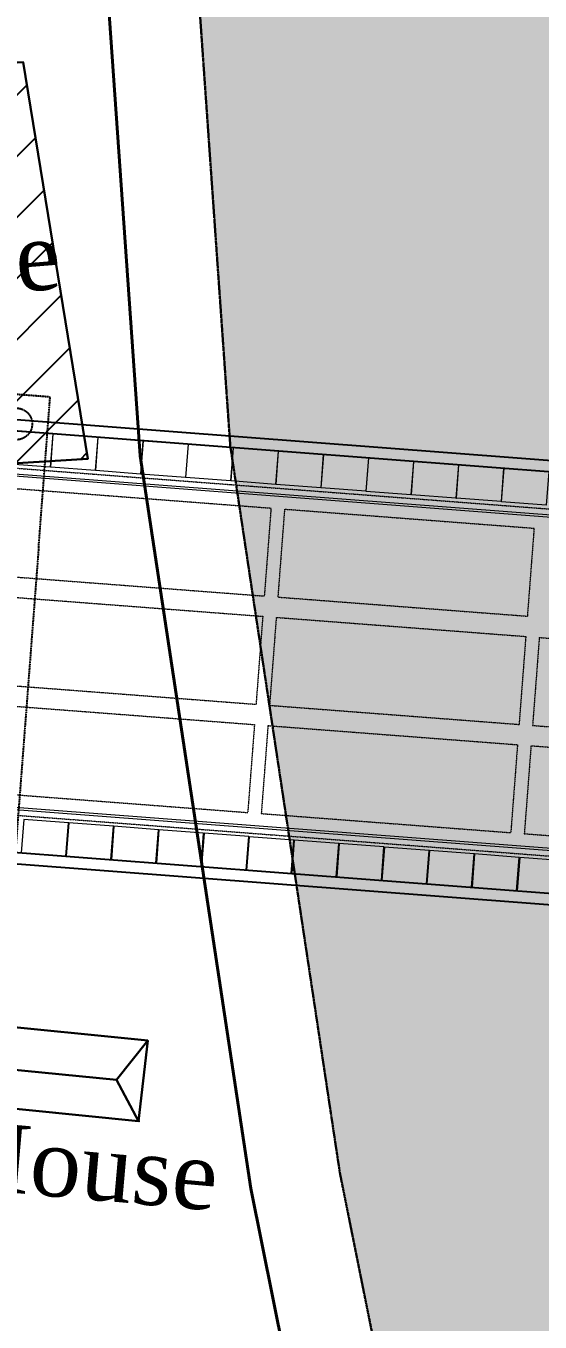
# Model space of a CAD drawing. Header units: inches. Extents: x 215676 to 3518780154, y 2761699 to 325936546.
# Drawn here: x 112967190 to 112978562, y 9458836 to 9487490 of the extents above; entities that cross this region are included whole.
import ezdxf
from ezdxf.enums import TextEntityAlignment as Align

# ---------------------------------------------------------------- set-up
doc = ezdxf.new("R2010")
doc.units = ezdxf.units.IN
doc.header["$MEASUREMENT"] = 0
for name, pattern in [('DASHED', [0.75, 0.5, -0.25]), ('DASHED2', [0.375, 0.25, -0.125]), ('HIDDEN', [9.524999999999999, 6.35, -3.175])]:
    doc.linetypes.add(name, pattern=pattern)
for name, color, linetype, lineweight in [('Box', 30, 'Continuous', 13), ('Girder Line', 7, 'Continuous', 18), ('KHAL+RIVER BANK', 160, 'Continuous', 18), ('Railing', 6, 'Continuous', 15), ('Road', 7, 'Continuous', 30), ('SEMI_PUCCA', 66, 'Continuous', 30), ('SHED', 7, 'Continuous', 30), ('Water Body', 4, 'Continuous', 18), ('Water Line', 4, 'DASHED', 18)]:
    doc.layers.add(name, color=color, linetype=linetype, lineweight=lineweight)
doc.layers.add('Deck Slab', color=11, linetype='Continuous')
doc.layers.add('Text', color=7, linetype='Continuous')
doc.styles.add('TR', font='times.ttf')

# ---------------------------------------------------------------- blocks, each defined once
blk = doc.blocks.new('PNAU')
at = {"layer": 'Box', "linetype": 'Continuous', "lineweight": 20, "ltscale": 5}
blk.add_line((113294581.713658, 9458259.828132048), (113277738.213658, 9458259.828132048), dxfattribs=at)
for points in [[(113276951.213658, 9467804.828132048), (113277941.213658, 9467804.828132048), (113277941.213658, 9467064.828132048), (113276951.213658, 9467064.828132048)], [(113277951.213658, 9467804.828132048), (113278941.213658, 9467804.828132048), (113278941.213658, 9467064.828132048), (113277951.213658, 9467064.828132048)], [(113278951.213658, 9467804.828132048), (113279941.213658, 9467804.828132048), (113279941.213658, 9467064.828132048), (113278951.213658, 9467064.828132048)], [(113279951.213658, 9467804.828132048), (113280941.213658, 9467804.828132048), (113280941.213658, 9467064.828132048), (113279951.213658, 9467064.828132048)], [(113280951.213658, 9467804.828132048), (113281941.213658, 9467804.828132048), (113281941.213658, 9467064.828132048), (113280951.213658, 9467064.828132048)], [(113281951.213658, 9467804.828132048), (113282941.213658, 9467804.828132048), (113282941.213658, 9467064.828132048), (113281951.213658, 9467064.828132048)], [(113282951.213658, 9467804.828132048), (113283941.213658, 9467804.828132048), (113283941.213658, 9467064.828132048), (113282951.213658, 9467064.828132048)], [(113283951.213658, 9467804.828132048), (113284941.213658, 9467804.828132048), (113284941.213658, 9467064.828132048), (113283951.213658, 9467064.828132048)], [(113284951.213658, 9467804.828132048), (113285941.213658, 9467804.828132048), (113285941.213658, 9467064.828132048), (113284951.213658, 9467064.828132048)], [(113285951.213658, 9467804.828132048), (113286941.213658, 9467804.828132048), (113286941.213658, 9467064.828132048), (113285951.213658, 9467064.828132048)], [(113286951.213658, 9467804.828132048), (113286941.213658, 9467804.828132048), (113286941.213658, 9467064.828132048), (113286951.213658, 9467064.828132048)], [(113286951.213658, 9467804.828132048), (113287941.213658, 9467804.828132048), (113287941.213658, 9467064.828132048), (113286951.213658, 9467064.828132048)], [(113287951.213658, 9467804.828132048), (113288941.213658, 9467804.828132048), (113288941.213658, 9467064.828132048), (113287951.213658, 9467064.828132048)], [(113277951.213658, 9458514.828132048), (113278941.213658, 9458514.828132048), (113278941.213658, 9459254.828132048), (113277951.213658, 9459254.828132048)], [(113278951.213658, 9458514.828132048), (113279941.213658, 9458514.828132048), (113279941.213658, 9459254.828132048), (113278951.213658, 9459254.828132048)], [(113279951.213658, 9458514.828132048), (113280941.213658, 9458514.828132048), (113280941.213658, 9459254.828132048), (113279951.213658, 9459254.828132048)], [(113280951.213658, 9458514.828132048), (113281941.213658, 9458514.828132048), (113281941.213658, 9459254.828132048), (113280951.213658, 9459254.828132048)], [(113281951.213658, 9458514.828132048), (113282941.213658, 9458514.828132048), (113282941.213658, 9459254.828132048), (113281951.213658, 9459254.828132048)], [(113282951.213658, 9458514.828132048), (113283941.213658, 9458514.828132048), (113283941.213658, 9459254.828132048), (113282951.213658, 9459254.828132048)], [(113283951.213658, 9458514.828132048), (113284941.213658, 9458514.828132048), (113284941.213658, 9459254.828132048), (113283951.213658, 9459254.828132048)], [(113284951.213658, 9458514.828132048), (113285941.213658, 9458514.828132048), (113285941.213658, 9459254.828132048), (113284951.213658, 9459254.828132048)], [(113285951.213658, 9458514.828132048), (113286941.213658, 9458514.828132048), (113286941.213658, 9459254.828132048), (113285951.213658, 9459254.828132048)], [(113286951.213658, 9458514.828132048), (113286941.213658, 9458514.828132048), (113286941.213658, 9459254.828132048), (113286951.213658, 9459254.828132048)], [(113286951.213658, 9458514.828132048), (113287941.213658, 9458514.828132048), (113287941.213658, 9459254.828132048), (113286951.213658, 9459254.828132048)], [(113287951.213658, 9458514.828132048), (113288941.213658, 9458514.828132048), (113288941.213658, 9459254.828132048), (113287951.213658, 9459254.828132048)], [(113288951.213658, 9458514.828132048), (113289941.213658, 9458514.828132048), (113289941.213658, 9459254.828132048), (113288951.213658, 9459254.828132048)]]:
    blk.add_lwpolyline(points, close=True, dxfattribs=at)
at = {"layer": 'Deck Slab'}
for p, q in [((113275946.213658, 9467809.828132048), (113295946.4554113, 9467809.828132048)), ((113295946.4554113, 9458509.828132048), (113275946.213658, 9458509.828132048))]:
    blk.add_line(p, q, dxfattribs=at)
blk.add_lwpolyline([(113295059.4554113, 9458259.828132048), (113275946.213658, 9458259.828132048), (113275946.213658, 9468059.828132048), (113295946.4554113, 9468059.828132048), (113295946.4554113, 9458259.828132048), (113294418.713658, 9458259.828132048)], dxfattribs=at)
at = {"layer": 'Girder Line', "linetype": 'DASHED2', "lineweight": 25, "ltscale": 2}
for p, q in [((113277821.213658, 9468609.828132046), (113271296.213658, 9468609.828132046)), ((113277821.213658, 9465284.828132046), (113277821.213658, 9468609.828132046)), ((113277821.213658, 9465284.828132046), (113277821.213658, 9457809.828132046))]:
    blk.add_line(p, q, dxfattribs=at)
at = {"layer": 'Girder Line', "linetype": 'HIDDEN', "ltscale": 0.15}
for p, q in [((113275946.213658, 9466984.828132048), (113295946.4554113, 9466984.828132048)), ((113276446.213658, 9466534.828132048), (113282879.213658, 9466534.828132048)), ((113282879.213658, 9466534.828132048), (113282879.213658, 9464584.828132048)), ((113283179.213658, 9466534.828132048), (113288713.4554113, 9466534.828132048)), ((113283179.213658, 9466534.828132048), (113283179.213658, 9464584.828132048)), ((113288713.4554113, 9466534.828132048), (113288713.4554113, 9464584.828132048)), ((113276446.213658, 9464584.828132048), (113282879.213658, 9464584.828132048)), ((113283179.213658, 9464584.828132048), (113288713.4554113, 9464584.828132048)), ((113276446.213658, 9464134.828132048), (113282879.213658, 9464134.828132048)), ((113282879.213658, 9464134.828132048), (113282879.213658, 9462184.828132048)), ((113283179.213658, 9464134.828132048), (113288713.4554113, 9464134.828132048)), ((113283179.213658, 9464134.828132048), (113283179.213658, 9462184.828132048)), ((113288713.4554113, 9464134.828132048), (113288713.4554113, 9462184.828132048)), ((113289013.4554113, 9464134.828132048), (113295446.4554113, 9464134.828132048)), ((113289013.4554113, 9464134.828132048), (113289013.4554113, 9462184.828132048)), ((113276446.213658, 9462184.828132048), (113282879.213658, 9462184.828132048)), ((113283179.213658, 9462184.828132048), (113288713.4554113, 9462184.828132048)), ((113289013.4554113, 9462184.828132048), (113295446.4554113, 9462184.828132048)), ((113276446.213658, 9461734.828132048), (113282879.213658, 9461734.828132048)), ((113282879.213658, 9461734.828132048), (113282879.213658, 9459784.828132048)), ((113283179.213658, 9461734.828132048), (113288713.4554113, 9461734.828132048)), ((113283179.213658, 9461734.828132048), (113283179.213658, 9459784.828132048)), ((113288713.4554113, 9461734.828132048), (113288713.4554113, 9459784.828132048)), ((113289013.4554113, 9461734.828132048), (113295446.4554113, 9461734.828132048)), ((113289013.4554113, 9461734.828132048), (113289013.4554113, 9459784.828132048)), ((113276446.213658, 9459784.828132048), (113282879.213658, 9459784.828132048)), ((113283179.213658, 9459784.828132048), (113288713.4554113, 9459784.828132048)), ((113289013.4554113, 9459784.828132048), (113295446.4554113, 9459784.828132048)), ((113275946.213658, 9459334.828132048), (113295946.4554113, 9459334.828132048))]:
    blk.add_line(p, q, dxfattribs=at)
at = {"layer": 'Girder Line', "linetype": 'DASHED2', "lineweight": 25, "ltscale": 2}
blk.add_circle((113277121.213658, 9467959.828132048), 350, dxfattribs=at)
at = {"layer": 'Railing', "linetype": 'Continuous', "lineweight": 20, "ltscale": 5}
for p, q in [((113275946.213658, 9466859.828132048), (113295946.4554113, 9466859.828132048)), ((113275946.213658, 9466809.828132048), (113295946.4554113, 9466809.828132048)), ((113275946.213658, 9459509.828132048), (113295946.4554113, 9459509.828132048)), ((113275946.213658, 9459459.828132048), (113295946.4554113, 9459459.828132048))]:
    blk.add_line(p, q, dxfattribs=at)

msp = doc.modelspace()

# ---------------------------------------------------------------- hatches: boundary and pattern name
at = {"layer": 'SEMI_PUCCA', "lineweight": 25, "ltscale": 0.2}
h = msp.add_hatch(dxfattribs=at)
h.set_pattern_fill('ANSI31', color=256, scale=7867.43620184867)
h.set_pattern_definition([(45, (-659396366.2460881, -2491106631.102173), (-695.3896861099662, 695.3896861099663), [])])
h.paths.add_polyline_path([(112961351.399496, 9486368.41755104), (112962558.6348017, 9477549.682912827), (112968559.0845851, 9477918.69858551), (112967131.7362117, 9486685.726480484)])
h.paths.add_polyline_path([(112961444.1046809, 9477427.926527023), (112961402.5685939, 9479366.797401428), (112959087.3560694, 9479317.199001312), (112959128.8921717, 9477378.328126907)])
h.paths.add_polyline_path([(112961629.4630641, 9511346.637115479), (112961629.4630641, 9517876.822008133), (112946800.8889674, 9517876.822008133), (112946800.8889674, 9511346.637115479)])
h.paths.add_polyline_path([(112961897.6524664, 9480788.496566389), (112968284.4491636, 9481305.829104695), (112968103.1863198, 9483543.633314569), (112961716.3896226, 9483026.300776262)], flags=25)
h.paths.add_polyline_path([(112952123.1114627, 9513453.991741294), (112958530.8259544, 9513453.991741294), (112958530.8259544, 9515699.125122694), (112952123.1114627, 9515699.125122694)], flags=24)
at = {"layer": 'Water Line', "linetype": 'Continuous', "lineweight": 9, "ltscale": 15, "true_color": 0x7aafdf}
h = msp.add_hatch(dxfattribs=at)
h.set_pattern_fill('ANSI33', color=143, scale=8000, angle=25)
h.set_pattern_definition([(70, (-659396366.2460881, -2491106631.102173), (-1879.385241571816, 684.0402866513374), []), (70, (-659395084.5333196, -2491106033.429696), (-1879.385241571816, 684.0402866513374), [999.9999999999992, -499.9999999999996])])
h.paths.add_polyline_path([(113029149.7516536, 9519671.77158928), (113034294.3038996, 9559962.20834732), (113005410.041006, 9560134.175106049), (113004672.3222102, 9562199.211807251), (113003147.8129634, 9558086.999031067), (113002410.0941676, 9560152.035736084), (112973531.0686244, 9560323.97131157), (112971543.2310084, 9546872.626403809), (112969922.2517909, 9536275.814277649), (112969226.3817042, 9516954.05693245), (112970188.961584, 9499864.423732758), (112971710.3584651, 9478205.075429916), (112971880.0454615, 9477079.740093231), (113027094.5726374, 9472777.00863266), (113026951.5123957, 9486312.969892502), (113028424.5063227, 9506906.403596878)])
h.paths.add_polyline_path([(113027094.5726374, 9472777.00863266), (112971880.0454615, 9477079.740093231), (112972856.9962062, 9470600.76817894), (113027283.0166224, 9465606.586093903), (113027147.0875148, 9467808.19706726)])
h.paths.add_polyline_path([(113027283.0166224, 9465606.586093903), (112972856.9962062, 9470600.76817894), (112974133.0883082, 9462137.941532135), (112980211.158758, 9431945.098218918), (112985437.4107569, 9411331.420240402), (112996719.0953425, 9386104.331453323), (113010688.4135493, 9363128.535959244), (113031567.3377742, 9370164.3794384), (113032936.1003627, 9368451.167675018), (113033041.4969844, 9372835.607656479), (113034410.2595881, 9371122.39589119), (113055316.9259394, 9378167.588001251), (113043852.3076991, 9400833.997255325), (113035258.6952266, 9421150.038619995), (113030595.6668299, 9435594.815158844), (113028102.3953913, 9452335.306316376)])
h.paths.add_polyline_path([(112991801.4111079, 9539550.192918777), (112992712.0591029, 9528063.528446198), (112996634.9916133, 9528675.941785812), (112995724.3436183, 9540162.606258392)], flags=16)

# ---------------------------------------------------------------- linework, layer by layer
msp.add_lwpolyline([(112966009.6161708, 9463642.490142822), (112969706.6526698, 9463274.715017319)])
at = {"layer": 'KHAL+RIVER BANK', "lineweight": 40, "ltscale": 15}
msp.add_lwpolyline([(113008745.7782496, 9362473.900798798), (112994944.7539119, 9385172.897827148), (112983541.1789759, 9410672.546899796), (112978260.2922572, 9431501.718137741), (112972162.7511958, 9461791.281930923), (112969720.8500422, 9477985.556684494), (112968192.9061183, 9499738.112035751), (112967224.354391, 9516933.769062042), (112967927.7198237, 9536463.644382477), (112969565.460348, 9547170.030138016), (112971511.1248988, 9560335.997348785)], dxfattribs=at)
at = {"layer": 'SEMI_PUCCA', "lineweight": 30}
msp.add_lwpolyline([(112962558.6348017, 9477549.682912827), (112961351.399496, 9486368.41755104), (112967131.7362117, 9486685.726480484), (112968559.0845851, 9477918.69858551)], close=True, dxfattribs=at)
at = {"layer": 'SHED', "lineweight": 30}
msp.add_lwpolyline([(112966009.6161708, 9463642.490142822), (112966187.0789393, 9465426.423484802), (112969884.1154231, 9465058.648357391), (112969678.9197901, 9463277.69188881)], close=True, dxfattribs=at)
msp.add_lwpolyline([(112966187.0789393, 9465426.423484802), (112966719.189947, 9464437.259708405), (112966009.6161708, 9463642.490142822), (112966719.189947, 9464437.259708405), (112969195.3714961, 9464190.027288437), (112969884.1154231, 9465058.648357391), (112969195.3714961, 9464190.027288437), (112969678.7539119, 9463277.897827148)], dxfattribs=at)
at = {"layer": 'Water Body', "linetype": 'DASHED2', "lineweight": 30, "ltscale": 15}
msp.add_lwpolyline([(113010688.4135493, 9363128.535959244), (112996719.0953425, 9386104.331453323), (112985437.4107569, 9411331.420240402), (112980211.158758, 9431945.098218918), (112974133.0883082, 9462137.941532135), (112971710.3584651, 9478205.075429916), (112970188.961584, 9499864.423732758), (112969226.3817042, 9516954.05693245), (112969922.2517909, 9536275.814277649), (112971543.2310084, 9546872.626403809), (112973531.0686244, 9560323.97131157)], dxfattribs=at)

# ---------------------------------------------------------------- block references
at = {"layer": 'Road', "lineweight": 0, "rotation": 355.6245212791474}
msp.add_blockref('PNAU', (-702328.1499806764, 8680498.179746898, 3468), dxfattribs=at)

# ---------------------------------------------------------------- texts
at = {"layer": 'Text', "style": 'TR'}
for rotation, p in [(4.630866011394349, (112962177.4126643, 9481969.40838623)), (354.9578879339406, (112965669.2104853, 9462554.86267662))]:
    msp.add_text('House', height=1500, rotation=rotation, dxfattribs=at).set_placement(p, align=Align.MIDDLE_LEFT)

doc.saveas('drawing.dxf')
